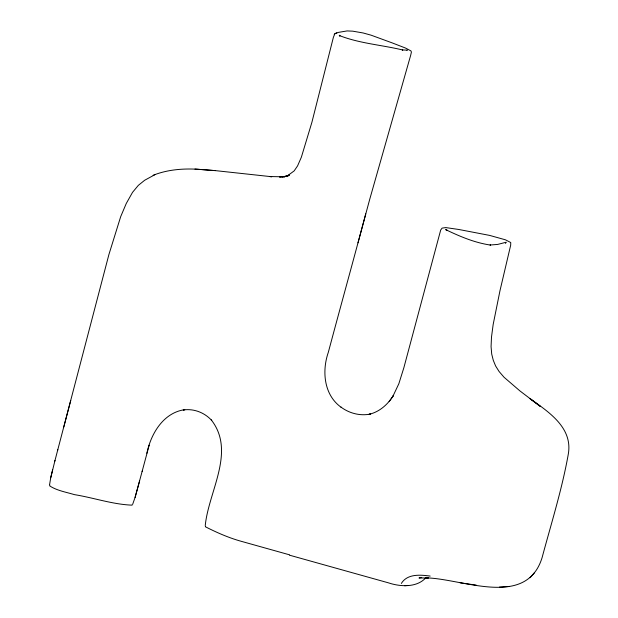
<?xml version="1.0" encoding="UTF-8"?>
<svg xmlns="http://www.w3.org/2000/svg" width="618" height="618" viewBox="0 0 618 618"><rect width="100%" height="100%" fill="white"/><g stroke="black" fill="none" stroke-linecap="round" stroke-linejoin="round"><path stroke-width="0.93" d="M49.564 484.813L50.722 477.753L55.002 460.449M205.246 525.624C208.552 491.302 236.022 451.634 211.302 419.946L211.704 420.449C204.612 412.6 193.828 408.405 183.307 409.973L184.79 409.664C163.314 412.662 150.954 433.743 146.852 453.272M49.842 485.207L49.703 485.902C57.057 490.692 66.095 492.106 74.415 494.632C93.604 497.722 112.685 504.435 132.074 505.153L132.167 504.798M52.63 469.788L50.722 477.753M54.817 461.152L57.814 449.657M70.738 400.472L63.778 426.999M142.109 471.48L149.185 445.161L149.046 445.671M57.628 450.368L108.907 254.539L120.695 216.632L126.257 203.492L132.53 192.352L138.332 185.369L144.666 180.255L154.855 174.716M142.217 471.094L135.072 497.459L132.685 504.242M365.748 213.859C353.488 260.07 340.657 306.126 328.32 352.322C321.731 371.248 323.909 395.273 341.522 407.548L341.028 407.146C349.433 413.403 360.364 416.215 370.676 413.975L369.185 414.284C379.529 411.897 387.865 404.381 393.388 395.559L389.178 401.499L389.634 400.866M357.992 242.843L369.68 199.459L410.676 55.296L411.41 52.067L410.916 50.885L405.416 48.019L392.314 42.943L371.078 35.172L363.129 32.97L352.716 31.163L347.084 30.931L338.51 32.368L334.863 33.735L333.403 37.258L311.897 122.318L301.368 157.188L297.575 165.879L294.153 170.9L287.787 175.582L282.117 177.443M139.629 480.912L135.072 497.459M505.439 243.384L506.351 242.194L497.699 244.419L490.051 245.022L490.507 245.076C475.227 242.835 460.819 236.849 446.969 230.251L447.517 230.522L445.709 229.293L446.119 230.182M392.978 396.138L398.826 383.778L403.855 367.756L440.688 230.05L442.079 228.135L445.74 227.586L458.788 229.479L489.618 235.404L505.454 239.815L510.754 242.534L510.692 245.153L499.954 290.808L493.156 324.55L491.503 337.026L491.071 346.621L491.719 354.114L493.28 360.309L495.613 365.972L499.081 371.495L504.041 377.243L519.9 390.893L540.117 406.265L529.757 398.448C548.745 412.036 573.512 427.826 568.135 455.057C561.886 489.75 551.217 523.6 542.094 557.629C526.273 608.854 462.125 578.34 425.817 577.876L428.367 578L418.973 577.961L421.723 577.575M205.531 526.389L205.331 526.729C216.771 532.577 228.83 537.861 241.29 541.322L289.386 554.786M334.863 33.735L334.183 34.647M401.329 583.454C407.37 573.581 420.294 574.771 430.182 576.076M530.074 577.722L534.439 572.731M426.242 577.305C417.289 587.842 400.449 586.884 388.498 582.859L289.44 555.157M335.605 33.31L336.81 32.808M406.93 50.29L407.37 50.151L402.241 49.927L402.789 50.012C381.909 44.952 359.73 43.499 339.661 35.643L340.024 35.898L339.274 35.249L339.622 36.029M153.094 175.296C167.053 169.726 182.31 168.42 197.196 169.224L215.373 170.622L271.696 176.725L269.479 176.547L281.569 176.756L279.506 176.98L288.065 176.014M287.787 175.582L289.525 175.025L283.871 176.872L285.192 176.593M285.856 176.454L287.849 176.037M404.697 585.756L407.787 585.424M499.421 587.1L509.363 586.42M215.373 170.622L194.956 169.069M460.078 582.789L476.277 585.122"/></g></svg>
